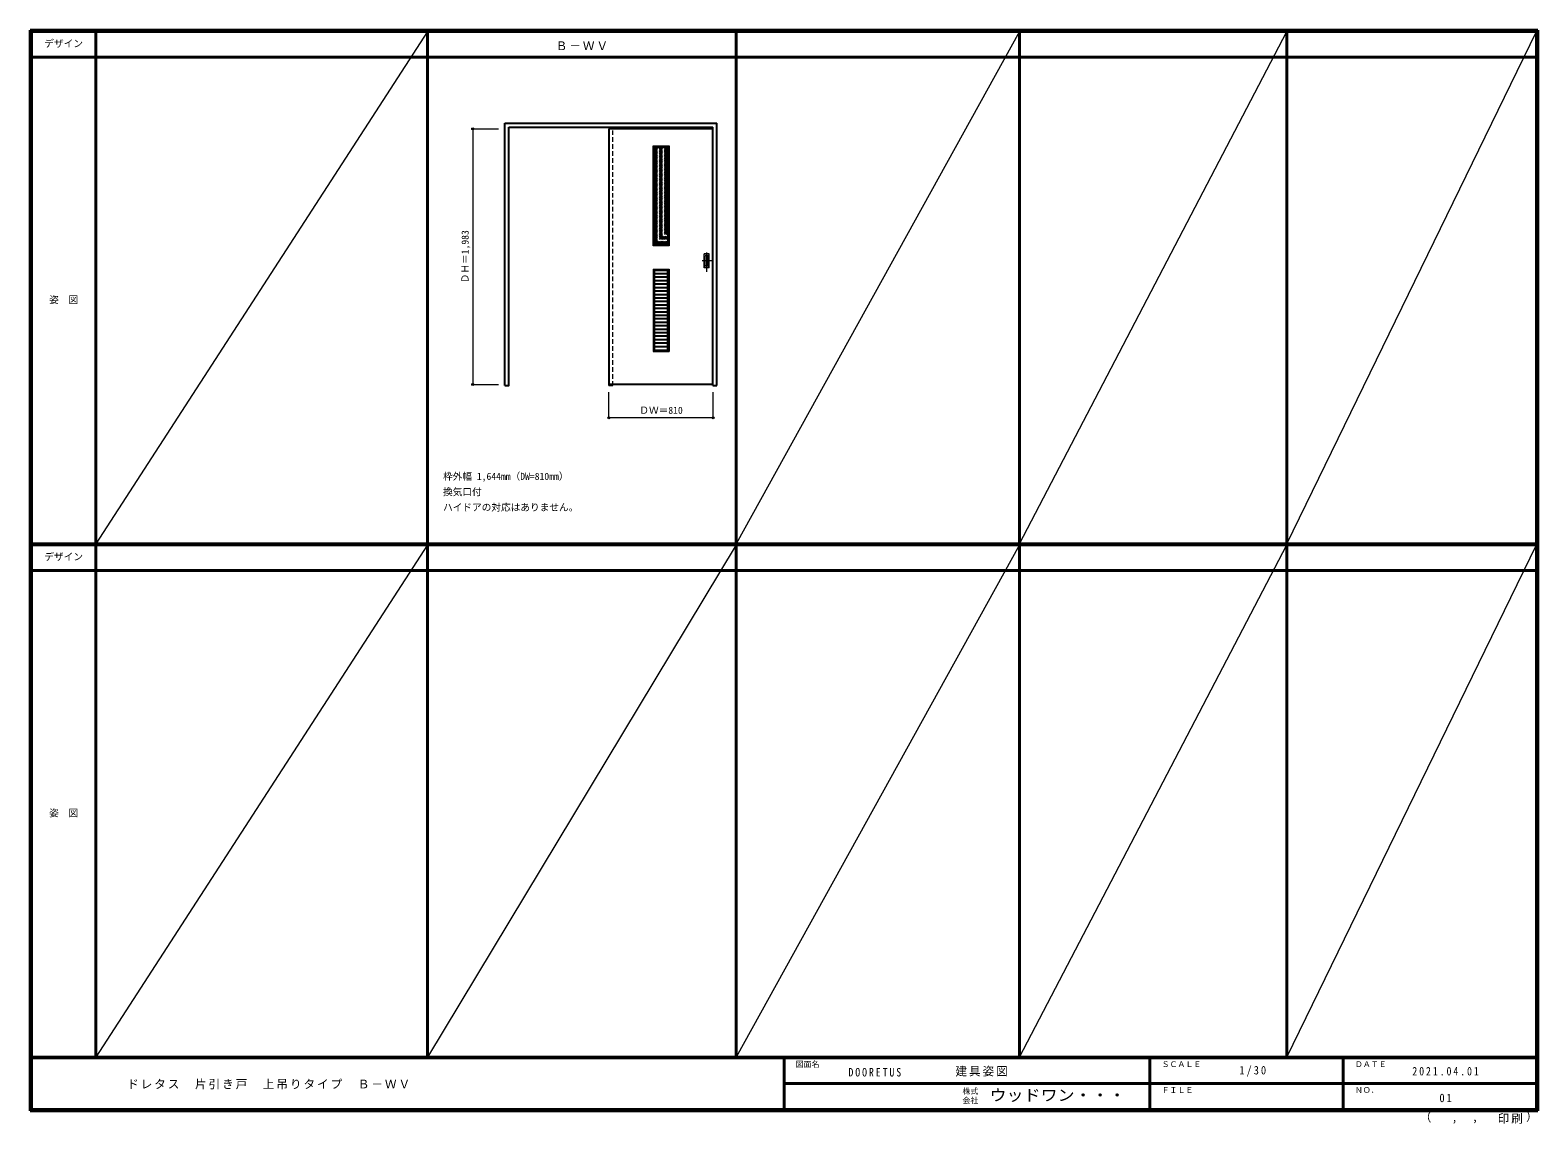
# Model space of a CAD drawing. Units: millimetres, scale not verified. Extents: x -6000 to 5700, y -4307 to 4175.
import ezdxf
from ezdxf.enums import TextEntityAlignment as Align

# ---------------------------------------------------------------- set-up
doc = ezdxf.new("R2010")
doc.units = ezdxf.units.MM
doc.header["$LTSCALE"] = 30
doc.header["$PDMODE"] = 32
doc.header["$PDSIZE"] = 15
doc.linetypes.add('CHAIN1', pattern=[8, 5, -1, 1, -1])
doc.linetypes.add('DASHED1', pattern=[1.8, 1.2, -0.6])
for name, color, linetype, lineweight in [('0-2_扉', 4, 'DASHED1', 9), ('0-4_枠', 3, 'Continuous', 25), ('0-6_引手', 7, 'Continuous', 18), ('0-B_寸法', 4, 'Continuous', 9), ('0-C_ハッチ', 4, 'DASHED1', 9), ('F-1_枠', 6, 'Continuous', 40), ('F-A_文字', 7, 'Continuous', 18)]:
    doc.layers.add(name, color=color, linetype=linetype, lineweight=lineweight)
doc.layers.add('0-A_文字', color=7, linetype='Continuous')
doc.styles.add('ＭＳ ゴシック', font='')
doc.styles.get('ＭＳ ゴシック').set_extended_font_data('MS Gothic')

msp = doc.modelspace()

# ---------------------------------------------------------------- linework, layer by layer
at = {"layer": '0-2_扉'}
for p, q in [((-1509, 3409.5), (-1509, 3405.5)), ((-702, 3409.5), (-699, 3409.5))]:
    msp.add_line(p, q, dxfattribs=at)
at = {"layer": '0-2_扉', "color": 3, "linetype": 'Continuous', "lineweight": 25}
for p, q in [((-1509, 3409.5), (-1509, 1426.5)), ((-702, 3409.5), (-1509, 3409.5)), ((-702, 1426.5), (-1509, 1426.5))]:
    msp.add_line(p, q, dxfattribs=at)
at = {"layer": '0-2_扉'}
msp.add_lwpolyline([(-702, 1426.5), (-699, 1426.5), (-699, 3409.5)], dxfattribs=at)
at = {"layer": '0-4_枠'}
for p, q in [((-2316, 1418), (-2316, 3453)), ((-2316, 3453), (-672, 3453)), ((-2286, 3423), (-702, 3423)), ((-702, 1418), (-702, 3423)), ((-672, 1418), (-672, 3453)), ((-702, 1418), (-672, 1418))]:
    msp.add_line(p, q, dxfattribs=at)
at = {"layer": '0-4_枠', "color": 4, "linetype": 'DASHED1', "lineweight": 9}
for p, q in [((-1509, 1418), (-1509, 3423)), ((-1479, 1418), (-1479, 3423)), ((-1509, 1418), (-1479, 1418))]:
    msp.add_line(p, q, dxfattribs=at)
at = {"layer": '0-4_枠'}
msp.add_lwpolyline([(-2316, 1418), (-2286, 1418), (-2286, 3423)], dxfattribs=at)
at = {"layer": '0-6_引手', "linetype": 'CHAIN1'}
for p, q in [((-750, 2301.17), (-750, 2472.02)), ((-711.93, 2386.4), (-784.44, 2386.4))]:
    msp.add_line(p, q, dxfattribs=at)
at = {"layer": '0-6_引手'}
for p, q in [((-731, 2441.4), (-769, 2441.4)), ((-769, 2331.4), (-769, 2441.4)), ((-737.5, 2425.4), (-762.5, 2425.4)), ((-762.5, 2347.4), (-762.5, 2425.4)), ((-737.5, 2347.4), (-762.5, 2347.4)), ((-737.5, 2347.4), (-737.5, 2425.4)), ((-731, 2331.4), (-731, 2441.4)), ((-731, 2331.4), (-769, 2331.4))]:
    msp.add_line(p, q, dxfattribs=at)
at = {"layer": '0-6_引手', "linetype": 'DASHED1'}
for p, q in [((-766, 2335.4), (-766, 2437.4)), ((-734, 2335.4), (-766, 2335.4))]:
    msp.add_line(p, q, dxfattribs=at)
msp.add_lwpolyline([(-734, 2335.4), (-734, 2437.4), (-766, 2437.4)], dxfattribs=at)
at = {"layer": '0-B_寸法'}
for p, q in [((-2566, 3409.5), (-2566, 1426.5)), ((-2566, 3409.5), (-2366, 3409.5)), ((-2566, 1426.5), (-2366, 1426.5)), ((-1509, 1168), (-1509, 1368)), ((-699, 1168), (-699, 1368)), ((-699, 1168), (-1509, 1168))]:
    msp.add_line(p, q, dxfattribs=at)
at = {"layer": '0-B_寸法', "color": 7}
for p in [(-2566, 3409.5), (-2566, 1426.5), (-1509, 1168), (-699, 1168)]:
    msp.add_point(p, dxfattribs=at)
at = {"layer": '0-C_ハッチ', "color": 7, "linetype": 'Continuous', "lineweight": 18}
for p, q in [((-1166.5, 3278), (-1156.5, 3268)), ((-1166.5, 3278), (-1041.5, 3278)), ((-1041.5, 3278), (-1051.5, 3268)), ((-1041.5, 3278), (-1041.5, 2503)), ((-1156.5, 2513), (-1166.5, 2503)), ((-1051.5, 2513), (-1041.5, 2503)), ((-1166.5, 2322), (-1166.5, 1683)), ((-1166.5, 2322), (-1156.5, 2312)), ((-1166.5, 2322), (-1041.5, 2322)), ((-1041.5, 2322), (-1051.5, 2312)), ((-1041.5, 2322), (-1041.5, 1683)), ((-1156.5, 1693), (-1166.5, 1683)), ((-1166.5, 1683), (-1041.5, 1683)), ((-1051.5, 1693), (-1041.5, 1683))]:
    msp.add_line(p, q, dxfattribs=at)
at = {"layer": '0-C_ハッチ', "color": 3, "linetype": 'Continuous', "lineweight": 25}
for p, q in [((-1156.5, 3268), (-1051.5, 3268)), ((-1156.5, 3268), (-1156.5, 2513)), ((-1051.5, 3268), (-1051.5, 2513)), ((-1156.5, 2513), (-1051.5, 2513)), ((-1156.5, 2312), (-1156.5, 1693)), ((-1051.5, 2312), (-1156.5, 2312)), ((-1051.5, 2285.09), (-1156.5, 2285.09)), ((-1051.5, 2258.17), (-1156.5, 2258.17)), ((-1051.5, 2231.26), (-1156.5, 2231.26)), ((-1051.5, 1693), (-1051.5, 2312)), ((-1051.5, 2204.35), (-1156.5, 2204.35)), ((-1051.5, 2177.43), (-1156.5, 2177.43)), ((-1051.5, 2150.52), (-1156.5, 2150.52)), ((-1051.5, 2123.61), (-1156.5, 2123.61)), ((-1051.5, 2096.7), (-1156.5, 2096.7)), ((-1051.5, 2069.78), (-1156.5, 2069.78)), ((-1051.5, 2042.87), (-1156.5, 2042.87)), ((-1051.5, 2015.96), (-1156.5, 2015.96)), ((-1051.5, 1989.04), (-1156.5, 1989.04)), ((-1051.5, 1962.13), (-1156.5, 1962.13)), ((-1051.5, 1935.22), (-1156.5, 1935.22)), ((-1051.5, 1908.3), (-1156.5, 1908.3)), ((-1051.5, 1881.39), (-1156.5, 1881.39)), ((-1051.5, 1854.48), (-1156.5, 1854.48)), ((-1051.5, 1827.57), (-1156.5, 1827.57)), ((-1051.5, 1800.65), (-1156.5, 1800.65)), ((-1051.5, 1773.74), (-1156.5, 1773.74)), ((-1051.5, 1746.83), (-1156.5, 1746.83)), ((-1051.5, 1719.91), (-1156.5, 1719.91)), ((-1156.5, 1693), (-1051.5, 1693))]:
    msp.add_line(p, q, dxfattribs=at)
at = {"layer": '0-C_ハッチ'}
for p, q in [((-1156.5, 3164), (-1052.5, 3268)), ((-1156.5, 3173.9), (-1062.4, 3268)), ((-1156.5, 3183.8), (-1072.3, 3268)), ((-1156.5, 3193.7), (-1082.2, 3268)), ((-1156.5, 3203.6), (-1092.1, 3268)), ((-1156.5, 3213.5), (-1102, 3268)), ((-1156.5, 3223.4), (-1111.9, 3268)), ((-1156.5, 3233.3), (-1121.8, 3268)), ((-1156.5, 3243.2), (-1131.7, 3268)), ((-1156.5, 3253.1), (-1141.59, 3268)), ((-1156.5, 3263), (-1151.49, 3268)), ((-1156.5, 3154.1), (-1051.5, 3259.1)), ((-1156.5, 3144.2), (-1051.5, 3249.2)), ((-1156.5, 3134.3), (-1051.5, 3239.3)), ((-1156.5, 3124.4), (-1051.5, 3229.4)), ((-1156.5, 3114.5), (-1051.5, 3219.5)), ((-1156.5, 3104.6), (-1051.5, 3209.6)), ((-1156.5, 3094.7), (-1051.5, 3199.7)), ((-1156.5, 3084.8), (-1051.5, 3189.8)), ((-1156.5, 3074.9), (-1051.5, 3179.9)), ((-1156.5, 3065.01), (-1051.5, 3170)), ((-1156.5, 3055.11), (-1051.5, 3160.11)), ((-1156.5, 3045.21), (-1051.5, 3150.21)), ((-1156.5, 3035.31), (-1051.5, 3140.31)), ((-1156.5, 3025.41), (-1051.5, 3130.41)), ((-1156.5, 3015.51), (-1051.5, 3120.51)), ((-1156.5, 3005.61), (-1051.5, 3110.61)), ((-1156.5, 2995.71), (-1051.5, 3100.71)), ((-1156.5, 2985.81), (-1051.5, 3090.81)), ((-1156.5, 2975.91), (-1051.5, 3080.91)), ((-1156.5, 2966.01), (-1051.5, 3071.01)), ((-1156.5, 2956.11), (-1051.5, 3061.11)), ((-1156.5, 2946.21), (-1051.5, 3051.21)), ((-1156.5, 2936.31), (-1051.5, 3041.31)), ((-1156.5, 2926.41), (-1051.5, 3031.41)), ((-1156.5, 2916.51), (-1051.5, 3021.51)), ((-1156.5, 2906.61), (-1051.5, 3011.61)), ((-1156.5, 2896.71), (-1051.5, 3001.71)), ((-1156.5, 2886.81), (-1051.5, 2991.81)), ((-1156.5, 2876.91), (-1051.5, 2981.91)), ((-1156.5, 2867.02), (-1051.5, 2972.02)), ((-1156.5, 2857.12), (-1051.5, 2962.12)), ((-1156.5, 2847.22), (-1051.5, 2952.22)), ((-1156.5, 2837.32), (-1051.5, 2942.32)), ((-1156.5, 2827.42), (-1051.5, 2932.42)), ((-1156.5, 2817.52), (-1051.5, 2922.52)), ((-1156.5, 2807.62), (-1051.5, 2912.62)), ((-1156.5, 2797.72), (-1051.5, 2902.72)), ((-1156.5, 2787.82), (-1051.5, 2892.82)), ((-1156.5, 2777.92), (-1051.5, 2882.92)), ((-1156.5, 2768.02), (-1051.5, 2873.02)), ((-1156.5, 2758.12), (-1051.5, 2863.12)), ((-1156.5, 2748.22), (-1051.5, 2853.22)), ((-1156.5, 2738.32), (-1051.5, 2843.32)), ((-1156.5, 2728.42), (-1051.5, 2833.42)), ((-1156.5, 2718.52), (-1051.5, 2823.52)), ((-1156.5, 2708.62), (-1051.5, 2813.62)), ((-1156.5, 2698.72), (-1051.5, 2803.72)), ((-1156.5, 2688.82), (-1051.5, 2793.82)), ((-1156.5, 2678.92), (-1051.5, 2783.92)), ((-1156.5, 2669.03), (-1051.5, 2774.03)), ((-1156.5, 2659.13), (-1051.5, 2764.13)), ((-1156.5, 2649.23), (-1051.5, 2754.23)), ((-1156.5, 2639.33), (-1051.5, 2744.33)), ((-1156.5, 2629.43), (-1051.5, 2734.43)), ((-1156.5, 2619.53), (-1051.5, 2724.53)), ((-1156.5, 2609.63), (-1051.5, 2714.63)), ((-1156.5, 2599.73), (-1051.5, 2704.73)), ((-1156.5, 2589.83), (-1051.5, 2694.83)), ((-1156.5, 2579.93), (-1051.5, 2684.93)), ((-1156.5, 2570.03), (-1051.5, 2675.03)), ((-1156.5, 2560.13), (-1051.5, 2665.13)), ((-1156.5, 2550.23), (-1051.5, 2655.23)), ((-1156.5, 2540.33), (-1051.5, 2645.33)), ((-1156.5, 2530.43), (-1051.5, 2635.43)), ((-1156.5, 2520.53), (-1051.5, 2625.53)), ((-1154.13, 2513), (-1051.5, 2615.63)), ((-1144.23, 2513), (-1051.5, 2605.73)), ((-1134.33, 2513), (-1051.5, 2595.83)), ((-1124.43, 2513), (-1051.5, 2585.93)), ((-1114.54, 2513), (-1051.5, 2576.04)), ((-1104.64, 2513), (-1051.5, 2566.14)), ((-1094.74, 2513), (-1051.5, 2556.24)), ((-1084.84, 2513), (-1051.5, 2546.34)), ((-1074.94, 2513), (-1051.5, 2536.44)), ((-1065.04, 2513), (-1051.5, 2526.54)), ((-1055.14, 2513), (-1051.5, 2516.64))]:
    msp.add_line(p, q, dxfattribs=at)
at = {"layer": '0-C_ハッチ', "color": 7, "linetype": 'Continuous', "lineweight": 18}
msp.add_lwpolyline([(-1041.5, 2503), (-1166.5, 2503), (-1166.5, 3278)], dxfattribs=at)
at = {"layer": 'F-1_枠'}
for p, q in [((-6000, 4175), (5700, 4175)), ((-6000, 4175), (-6000, -4205)), ((-6000, 4170), (5700, 4170)), ((-6000, 4165), (5700, 4165)), ((-5995, 4175), (-5995, -4205)), ((-5990, 4175), (-5990, -4205)), ((-5490, 4175), (-5490, -3790)), ((-2916, -3790), (-2916, 4175)), ((-522, -3790), (-522, 4175)), ((1678, -3790), (1678, 4175)), ((3752, -3790), (3752, 4175)), ((5690, 4175), (5690, -4205)), ((5695, 4175), (5695, -4205)), ((5700, 4175), (5700, -4205)), ((-6000, 3965), (5700, 3965)), ((-6000, 190.5), (5700, 190.5)), ((-6000, 187.5), (5700, 187.5)), ((-6000, 184.5), (5700, 184.5)), ((-6000, -15.5), (5700, -15.5)), ((5700, -3790), (-6000, -3790)), ((5700, -3795), (-6000, -3795)), ((-150, -3795), (-150, -4195)), ((2690, -3795), (2690, -4195)), ((4190, -3795), (4190, -4195)), ((-150, -3995), (5690, -3995.01)), ((5700, -4195), (-6000, -4195)), ((5700, -4200), (-6000, -4200)), ((5700, -4205), (-6000, -4205))]:
    msp.add_line(p, q, dxfattribs=at)
at = {"layer": 'F-A_文字'}
for p, q in [((-2916, 4165), (-5490, 190.5)), ((1678, 4165), (-522, 190.5)), ((1678, 190.5), (3752, 4165)), ((3752, 190.5), (5690, 4165)), ((-2916, 184.5), (-5490, -3790)), ((-522, 184.5), (-2916, -3790)), ((1678, 184.5), (-522, -3790)), ((1678, -3790), (3752, 184.5)), ((3752, -3790), (5690, 184.5))]:
    msp.add_line(p, q, dxfattribs=at)

# ---------------------------------------------------------------- texts
at = {"layer": '0-A_文字', "style": 'ＭＳ ゴシック'}
for s, p in [('枠外幅 1,644mm（DW=810mm）', (-2796, 670.5)), ('換気口付', (-2796, 550.5)), ('ハイドアの対応はありません。', (-2796, 430.5))]:
    msp.add_text(s, height=54.99, dxfattribs=at).set_placement(p, align=Align.BOTTOM_LEFT)
at = {"layer": '0-A_文字', "insert": (-1921.5, 4020), "char_height": 65.98, "attachment_point": 7, "style": 'ＭＳ ゴシック'}
msp.add_mtext('\\T1.17;Ｂ－ＷＶ', dxfattribs=at)
at = {"layer": '0-B_寸法', "color": 7, "style": 'ＭＳ ゴシック'}
msp.add_text('ＤＨ＝1,983', height=54.99, rotation=90, dxfattribs=at).set_placement((-2581, 2211.75), align=Align.BOTTOM_LEFT)
msp.add_text('ＤＷ＝810', height=54.99, dxfattribs=at).set_placement((-1272.75, 1183), align=Align.BOTTOM_LEFT)
at = {"layer": 'F-A_文字', "style": 'ＭＳ ゴシック'}
for s, height, p in [('デザイン', 54.99, (-5890, 4027.5)), ('姿\u3000図', 54.99, (-5852.5, 2040.25)), ('デザイン', 54.99, (-5890, 47)), ('姿\u3000図', 54.99, (-5852.5, -1940.25)), ('図面名', 43.99, (-60, -3880)), ('ＳＣＡＬＥ', 43.99, (2780, -3880)), ('ＤＡＴＥ', 43.99, (4280, -3880)), ('株式', 43.99, (1235, -4089)), ('ＦＩＬＥ', 43.99, (2780, -4080)), ('ＮＯ．', 43.99, (4280, -4080)), ('会社', 43.99, (1235, -4161)), ('（', 65.98, (4784.03, -4308.31)), ('）', 65.98, (5608.4, -4304.13)), (',', 65.98, (5031.28, -4308.31)), (',', 65.98, (5190.2, -4305.53))]:
    msp.add_text(s, height=height, dxfattribs=at).set_placement(p, align=Align.BOTTOM_LEFT)
at = {"layer": 'F-A_文字', "style": 'ＭＳ ゴシック', "width": 1.1}
msp.add_text('ウッドワン・・・', height=87.98, dxfattribs=at).set_placement((1445, -4155), align=Align.BOTTOM_LEFT)
at = {"layer": 'F-A_文字', "char_height": 65.98, "attachment_point": 7, "style": 'ＭＳ ゴシック'}
for s, insert in [('\\T1.17;建具姿図', (1180.42, -3940)), ('\\T1.38;\\W0.9;1/30', (3383.75, -3940)), ('\\T1.17;ドレタス\u3000片引き戸\u3000上吊りタイプ\u3000Ｂ－ＷＶ', (-5247.55, -4040)), ('\\T1.39;\\W0.85;DOORETUS', (350, -3940.79)), ('\\T1.39;\\W0.85;2021.04.01', (4726.25, -3932.5)), ('\\T1.36;\\W0.9;01', (4936.25, -4140)), ('\\T1.17;印刷', (5388.15, -4306.92))]:
    msp.add_mtext(s, dxfattribs=dict(at, insert=insert))

doc.saveas('drawing.dxf')
